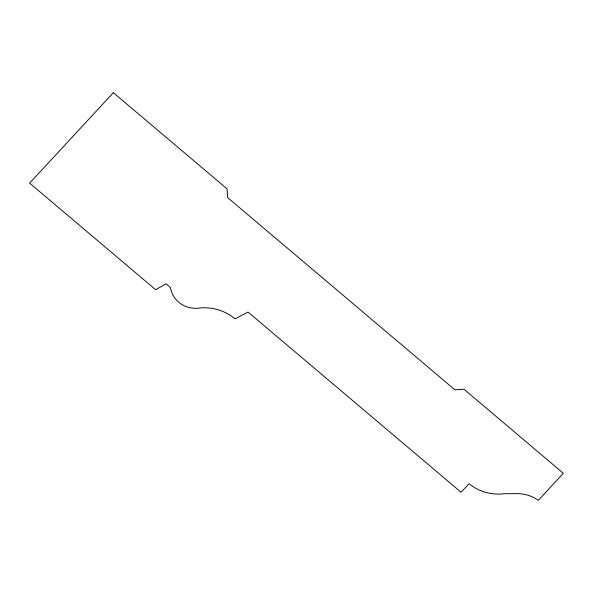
<?xml version="1.0" encoding="UTF-8"?>
<svg xmlns="http://www.w3.org/2000/svg" width="593" height="593" viewBox="0 0 593 593"><rect width="100%" height="100%" fill="white"/><g stroke="black" fill="none" stroke-linecap="round" stroke-linejoin="round"><path stroke-width="0.89" d="M113.359 92.686L29.65 183.133L155.596 289.666L166.107 283.854L170.428 287.509A25.462 24.335 0.8 0 0 200.078 307.967A46.187 44.141 0.8 0 1 235.08 318.923L248.015 312.051L461.095 492.279L469.019 483.71A44.846 42.866 0.8 0 0 503.961 493.739L516.214 493.643A35.899 34.312 0.8 0 1 538.34 500.314L563.35 473.281L464 389.253L454.861 389.786L227.63 197.595L227.067 188.863L113.359 92.686"/></g></svg>
